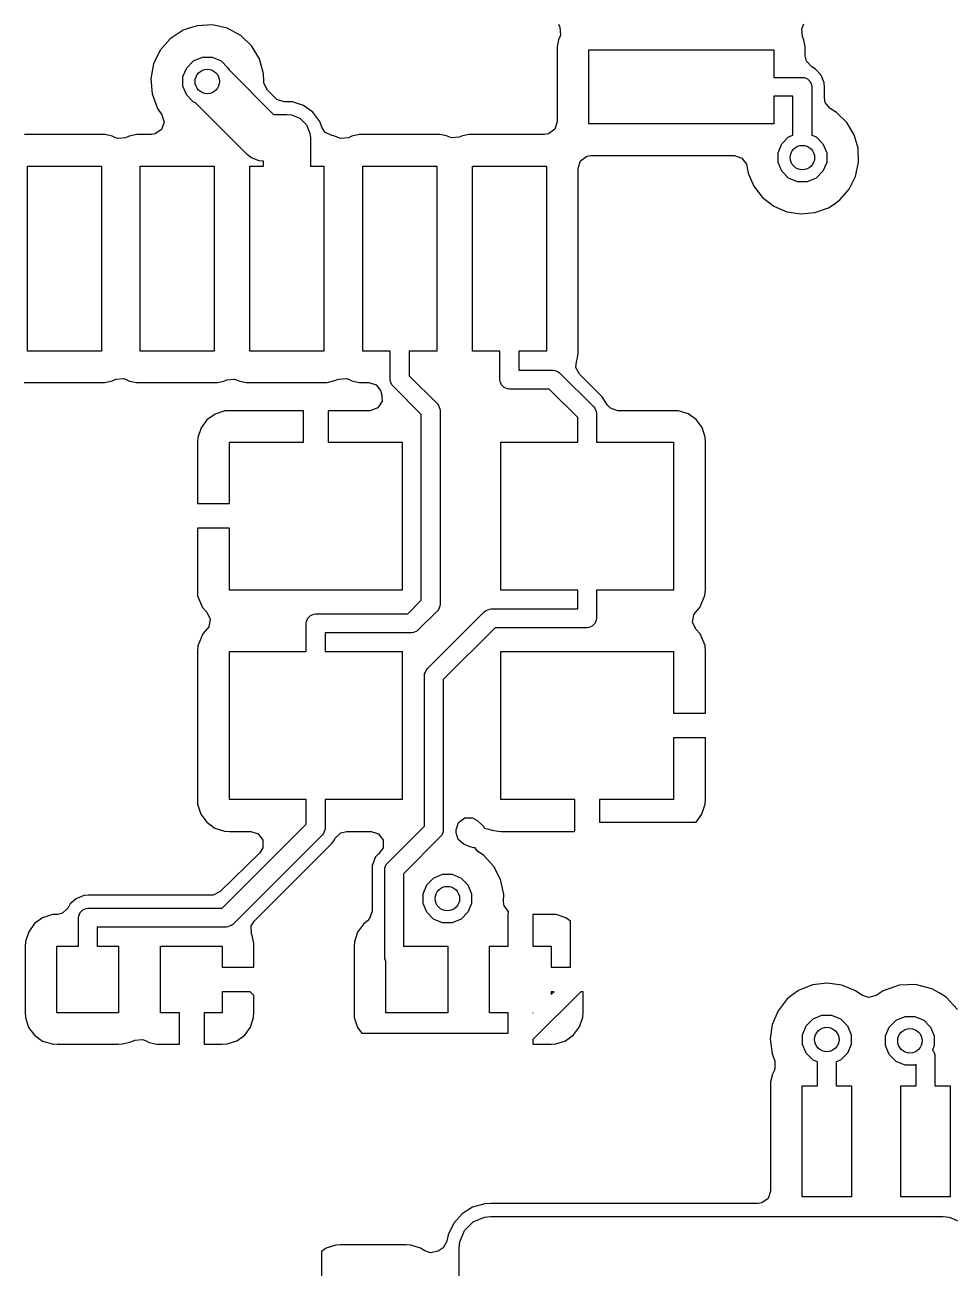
# Model space of a CAD drawing. Header units: inches. Extents: x 5.33 to 6.48, y -5.2 to -3.46.
# Drawn here: x 5.6139 to 5.9091, y -4.6579 to -4.2609 of the extents above; entities that cross this region are included whole.
import ezdxf

# ---------------------------------------------------------------- set-up
doc = ezdxf.new("R2010")
doc.units = ezdxf.units.IN
doc.header["$MEASUREMENT"] = 0
doc.layers.add('Top Layer', color=13, linetype='CONTINUOUS', true_color=0xc83434)

msp = doc.modelspace()

# ---------------------------------------------------------------- linework, layer by layer
at = {"layer": 'Top Layer', "linetype": 'CONTINUOUS'}
for p, q in [((5.66436, -4.26268), (5.66025, -4.26538)), ((5.6666, -4.26188), (5.66436, -4.26268)), ((5.66887, -4.26121), (5.6666, -4.26188)), ((5.67377, -4.26097), (5.66887, -4.26121)), ((5.67849, -4.26204), (5.67377, -4.26097)), ((5.68276, -4.26433), (5.67849, -4.26204)), ((5.78421, -4.26067), (5.78462, -4.2617)), ((5.78462, -4.2617), (5.78478, -4.26417)), ((5.86187, -4.2622), (5.86206, -4.26164)), ((5.86203, -4.26467), (5.86187, -4.2622)), ((5.86206, -4.26164), (5.86248, -4.26064)), ((5.66025, -4.26538), (5.65705, -4.26903)), ((5.68625, -4.26767), (5.68276, -4.26433)), ((5.78419, -4.26573), (5.78374, -4.26787)), ((5.7846, -4.26471), (5.78419, -4.26573)), ((5.78478, -4.26417), (5.7846, -4.26471)), ((5.86244, -4.26571), (5.86203, -4.26467)), ((5.8629, -4.2679), (5.86244, -4.26571)), ((5.65705, -4.26903), (5.65494, -4.2734)), ((5.68873, -4.27183), (5.68625, -4.26767)), ((5.78374, -4.26787), (5.78372, -4.26893)), ((5.78372, -4.26893), (5.78372, -4.29193)), ((5.79386, -4.29252), (5.79386, -4.2689)), ((5.79386, -4.2689), (5.85291, -4.2689)), ((5.85291, -4.2689), (5.85291, -4.27771)), ((5.86293, -4.26896), (5.8629, -4.2679)), ((5.86293, -4.27087), (5.86293, -4.26896)), ((5.86331, -4.27258), (5.86293, -4.27087)), ((5.65494, -4.2734), (5.65407, -4.27818)), ((5.66435, -4.27747), (5.66553, -4.27462)), ((5.66553, -4.27462), (5.66772, -4.27244)), ((5.66772, -4.27244), (5.67056, -4.27126)), ((5.67056, -4.27126), (5.67365, -4.27126)), ((5.67365, -4.27126), (5.6765, -4.27244)), ((5.6765, -4.27244), (5.67868, -4.27462)), ((5.67868, -4.27462), (5.67893, -4.27523)), ((5.69002, -4.27657), (5.68873, -4.27183)), ((5.86501, -4.27438), (5.86331, -4.27258)), ((5.86622, -4.27504), (5.86501, -4.27438)), ((5.86802, -4.277), (5.86622, -4.27504)), ((5.65407, -4.27818), (5.65451, -4.28301)), ((5.66435, -4.28056), (5.66435, -4.27747)), ((5.67893, -4.27523), (5.69322, -4.28951)), ((5.6901, -4.27905), (5.69002, -4.27657)), ((5.69014, -4.27956), (5.6901, -4.27905)), ((5.85291, -4.27771), (5.86201, -4.27771)), ((5.86201, -4.27771), (5.86259, -4.27776)), ((5.86259, -4.27776), (5.86368, -4.27821)), ((5.86368, -4.27821), (5.8645, -4.27904)), ((5.8645, -4.27904), (5.86495, -4.28012)), ((5.86898, -4.27949), (5.86802, -4.277)), ((5.65451, -4.28301), (5.65624, -4.28762)), ((5.66553, -4.28341), (5.66435, -4.28056)), ((5.69127, -4.28177), (5.69014, -4.27956)), ((5.69383, -4.28432), (5.69127, -4.28177)), ((5.86495, -4.28012), (5.86501, -4.28071)), ((5.86501, -4.28071), (5.86501, -4.29616)), ((5.86903, -4.28079), (5.86898, -4.27949)), ((5.86903, -4.28425), (5.86903, -4.28079)), ((5.66772, -4.28559), (5.66553, -4.28341)), ((5.66833, -4.28584), (5.66772, -4.28559)), ((5.68482, -4.30231), (5.66833, -4.28584)), ((5.6943, -4.28473), (5.69383, -4.28432)), ((5.69665, -4.2855), (5.6943, -4.28473)), ((5.6974, -4.2855), (5.69665, -4.2855)), ((5.69928, -4.28553), (5.6974, -4.2855)), ((5.70285, -4.28665), (5.69928, -4.28553)), ((5.70582, -4.2888), (5.70285, -4.28665)), ((5.85901, -4.28371), (5.85291, -4.28371)), ((5.85291, -4.28371), (5.85291, -4.29252)), ((5.85901, -4.29616), (5.85901, -4.28371)), ((5.86932, -4.28574), (5.86903, -4.28425)), ((5.87091, -4.28764), (5.86932, -4.28574)), ((5.65624, -4.28762), (5.65764, -4.28968)), ((5.65764, -4.28968), (5.65833, -4.29206)), ((5.69322, -4.28951), (5.69752, -4.28951)), ((5.69752, -4.28951), (5.69898, -4.28965)), ((5.69898, -4.28965), (5.70169, -4.29077)), ((5.70169, -4.29077), (5.70376, -4.29284)), ((5.70799, -4.29184), (5.70582, -4.2888)), ((5.87288, -4.28888), (5.87091, -4.28764)), ((5.87615, -4.29212), (5.87288, -4.28888)), ((5.65749, -4.29438), (5.65545, -4.29577)), ((5.65833, -4.29206), (5.65749, -4.29438)), ((5.70376, -4.29284), (5.70488, -4.29554)), ((5.70863, -4.29364), (5.70799, -4.29184)), ((5.70964, -4.29522), (5.70863, -4.29364)), ((5.78296, -4.29428), (5.78096, -4.29573)), ((5.78372, -4.29193), (5.78296, -4.29428)), ((5.85291, -4.29252), (5.79386, -4.29252)), ((5.87848, -4.29601), (5.87615, -4.29212)), ((5.61482, -4.29593), (5.61376, -4.29596)), ((5.63833, -4.29593), (5.61482, -4.29593)), ((5.63947, -4.29596), (5.63833, -4.29593)), ((5.64178, -4.29648), (5.63947, -4.29596)), ((5.64287, -4.29696), (5.64178, -4.29648)), ((5.64355, -4.2972), (5.64287, -4.29696)), ((5.64602, -4.297), (5.64355, -4.2972)), ((5.64719, -4.29652), (5.64602, -4.297)), ((5.64967, -4.29598), (5.64719, -4.29652)), ((5.65087, -4.29593), (5.64967, -4.29598)), ((5.65433, -4.29593), (5.65087, -4.29593)), ((5.65545, -4.29577), (5.65433, -4.29593)), ((5.70488, -4.29554), (5.70502, -4.29701)), ((5.70502, -4.29701), (5.70502, -4.30604)), ((5.71187, -4.29629), (5.70964, -4.29522)), ((5.71236, -4.29635), (5.71187, -4.29629)), ((5.71329, -4.29665), (5.71236, -4.29635)), ((5.71373, -4.29687), (5.71329, -4.29665)), ((5.71471, -4.29722), (5.71373, -4.29687)), ((5.71717, -4.29696), (5.71471, -4.29722)), ((5.71826, -4.29648), (5.71717, -4.29696)), ((5.72057, -4.29596), (5.71826, -4.29648)), ((5.72171, -4.29593), (5.72057, -4.29596)), ((5.74524, -4.29593), (5.72171, -4.29593)), ((5.7463, -4.29595), (5.74524, -4.29593)), ((5.74845, -4.29639), (5.7463, -4.29595)), ((5.74946, -4.29681), (5.74845, -4.29639)), ((5.75, -4.29699), (5.74946, -4.29681)), ((5.75247, -4.29682), (5.75, -4.29699)), ((5.7535, -4.29641), (5.75247, -4.29682)), ((5.75569, -4.29596), (5.7535, -4.29641)), ((5.75675, -4.29593), (5.75569, -4.29596)), ((5.77972, -4.29593), (5.75675, -4.29593)), ((5.78096, -4.29573), (5.77972, -4.29593)), ((5.85426, -4.30177), (5.85544, -4.29892)), ((5.85544, -4.29892), (5.85762, -4.29674)), ((5.85762, -4.29674), (5.85901, -4.29616)), ((5.86501, -4.29616), (5.8664, -4.29674)), ((5.8664, -4.29674), (5.86858, -4.29892)), ((5.86858, -4.29892), (5.86976, -4.30177)), ((5.87977, -4.30036), (5.87848, -4.29601)), ((5.68595, -4.30324), (5.68482, -4.30231)), ((5.79125, -4.30434), (5.79325, -4.30289)), ((5.79325, -4.30289), (5.79449, -4.30269)), ((5.79449, -4.30269), (5.84035, -4.30269)), ((5.84035, -4.30269), (5.84271, -4.30346)), ((5.85426, -4.30485), (5.85426, -4.30177)), ((5.86976, -4.30177), (5.86976, -4.30485)), ((5.87994, -4.30489), (5.87977, -4.30036)), ((5.6147, -4.3651), (5.6147, -4.30604)), ((5.6147, -4.30604), (5.63833, -4.30604)), ((5.63833, -4.30604), (5.63833, -4.3651)), ((5.65071, -4.3651), (5.65071, -4.30604)), ((5.65071, -4.30604), (5.67433, -4.30604)), ((5.67433, -4.30604), (5.67433, -4.3651)), ((5.68571, -4.3651), (5.68571, -4.30604)), ((5.68571, -4.30604), (5.69002, -4.30604)), ((5.68595, -4.30325), (5.68595, -4.30324)), ((5.68595, -4.30324), (5.68595, -4.30324)), ((5.68595, -4.30324), (5.68595, -4.30324)), ((5.68731, -4.30381), (5.68595, -4.30325)), ((5.68865, -4.30436), (5.68731, -4.30381)), ((5.68866, -4.30436), (5.68865, -4.30436)), ((5.69002, -4.3045), (5.68866, -4.30436)), ((5.68866, -4.30436), (5.68866, -4.30436)), ((5.68866, -4.30436), (5.68866, -4.30436)), ((5.69002, -4.30604), (5.69002, -4.3045)), ((5.70502, -4.30604), (5.70933, -4.30604)), ((5.70933, -4.30604), (5.70933, -4.3651)), ((5.72171, -4.3651), (5.72171, -4.30604)), ((5.72171, -4.30604), (5.74533, -4.30604)), ((5.74533, -4.30604), (5.74533, -4.3651)), ((5.75671, -4.3651), (5.75671, -4.30604)), ((5.75671, -4.30604), (5.78033, -4.30604)), ((5.78033, -4.30604), (5.78033, -4.3651)), ((5.79049, -4.30669), (5.79125, -4.30434)), ((5.79049, -4.36507), (5.79049, -4.30669)), ((5.84271, -4.30346), (5.84416, -4.30546)), ((5.84416, -4.30546), (5.84429, -4.30596)), ((5.84429, -4.30596), (5.84471, -4.30825)), ((5.85544, -4.3077), (5.85426, -4.30485)), ((5.86976, -4.30485), (5.86858, -4.3077)), ((5.87898, -4.30933), (5.87994, -4.30489)), ((5.84471, -4.30825), (5.84652, -4.31246)), ((5.85762, -4.30988), (5.85544, -4.3077)), ((5.86047, -4.31106), (5.85762, -4.30988)), ((5.8664, -4.30988), (5.86355, -4.31106)), ((5.86858, -4.3077), (5.8664, -4.30988)), ((5.87694, -4.31338), (5.87898, -4.30933)), ((5.84652, -4.31246), (5.84929, -4.31604)), ((5.86355, -4.31106), (5.86047, -4.31106)), ((5.87392, -4.31685), (5.87694, -4.31338)), ((5.84929, -4.31604), (5.85286, -4.31882)), ((5.85286, -4.31882), (5.85701, -4.32062)), ((5.8703, -4.31934), (5.87214, -4.31816)), ((5.87214, -4.31816), (5.87392, -4.31685)), ((5.85701, -4.32062), (5.86148, -4.32132)), ((5.86148, -4.32132), (5.86599, -4.3209)), ((5.86599, -4.3209), (5.8703, -4.31934)), ((5.63833, -4.3651), (5.6147, -4.3651)), ((5.67433, -4.3651), (5.65071, -4.3651)), ((5.70933, -4.3651), (5.68571, -4.3651)), ((5.7305, -4.3651), (5.72171, -4.3651)), ((5.7305, -4.37421), (5.7305, -4.3651)), ((5.74533, -4.3651), (5.73651, -4.3651)), ((5.73651, -4.3651), (5.73651, -4.37297)), ((5.7655, -4.3651), (5.75671, -4.3651)), ((5.7655, -4.37421), (5.7655, -4.3651)), ((5.78033, -4.3651), (5.77151, -4.3651)), ((5.77151, -4.3651), (5.77151, -4.37121)), ((5.79014, -4.36765), (5.79045, -4.36588)), ((5.79045, -4.36588), (5.79049, -4.36507)), ((5.78975, -4.37031), (5.78988, -4.36851)), ((5.79087, -4.37251), (5.78975, -4.37031)), ((5.78988, -4.36851), (5.79014, -4.36765)), ((5.64178, -4.37458), (5.64288, -4.3741)), ((5.64288, -4.3741), (5.64533, -4.37385)), ((5.64533, -4.37385), (5.64623, -4.37415)), ((5.64623, -4.37415), (5.64728, -4.37466)), ((5.6774, -4.37468), (5.67835, -4.37427)), ((5.67835, -4.37427), (5.68081, -4.37405)), ((5.68081, -4.37405), (5.68147, -4.37427)), ((5.68147, -4.37427), (5.68247, -4.37469)), ((5.71285, -4.37454), (5.71403, -4.37406)), ((5.71403, -4.37406), (5.7165, -4.37387)), ((5.7165, -4.37387), (5.7172, -4.37411)), ((5.7172, -4.37411), (5.71827, -4.3746)), ((5.73056, -4.3748), (5.7305, -4.37421)), ((5.73651, -4.37297), (5.74553, -4.38199)), ((5.76556, -4.3748), (5.7655, -4.37421)), ((5.77151, -4.37121), (5.78242, -4.37121)), ((5.78242, -4.37121), (5.78298, -4.37127)), ((5.78298, -4.37127), (5.78299, -4.37127)), ((5.78299, -4.37127), (5.783, -4.37127)), ((5.783, -4.37127), (5.78301, -4.37127)), ((5.78301, -4.37127), (5.78354, -4.37149)), ((5.78354, -4.37149), (5.78408, -4.37171)), ((5.78408, -4.37171), (5.78408, -4.37171)), ((5.78408, -4.37171), (5.78409, -4.37172)), ((5.78409, -4.37172), (5.7841, -4.37173)), ((5.7841, -4.37173), (5.78453, -4.37208)), ((5.78453, -4.37208), (5.79542, -4.38287)), ((5.79807, -4.37971), (5.79087, -4.37251)), ((5.61372, -4.37512), (5.61478, -4.37513)), ((5.61478, -4.37513), (5.63833, -4.37513)), ((5.63833, -4.37513), (5.63946, -4.3751)), ((5.63946, -4.3751), (5.64178, -4.37458)), ((5.64728, -4.37466), (5.64955, -4.37516)), ((5.64955, -4.37516), (5.65071, -4.37513)), ((5.65071, -4.37513), (5.65079, -4.37513)), ((5.65079, -4.37513), (5.67437, -4.37513)), ((5.67437, -4.37513), (5.67537, -4.37512)), ((5.67537, -4.37512), (5.6774, -4.37468)), ((5.68247, -4.37469), (5.68459, -4.37512)), ((5.68459, -4.37512), (5.68565, -4.37513)), ((5.68565, -4.37513), (5.70917, -4.37513)), ((5.70917, -4.37513), (5.71036, -4.37509)), ((5.71036, -4.37509), (5.71285, -4.37454)), ((5.71827, -4.3746), (5.72056, -4.37511)), ((5.72056, -4.37511), (5.72169, -4.37513)), ((5.72169, -4.37513), (5.72362, -4.37513)), ((5.72362, -4.37513), (5.72597, -4.3759)), ((5.72597, -4.3759), (5.72734, -4.37765)), ((5.72734, -4.37765), (5.72773, -4.37863)), ((5.73101, -4.37588), (5.73056, -4.3748)), ((5.73138, -4.37634), (5.73101, -4.37588)), ((5.7404, -4.38536), (5.73138, -4.37634)), ((5.76601, -4.37588), (5.76556, -4.3748)), ((5.76684, -4.37671), (5.76601, -4.37588)), ((5.76792, -4.37716), (5.76684, -4.37671)), ((5.7685, -4.37721), (5.76792, -4.37716)), ((5.78119, -4.37721), (5.7685, -4.37721)), ((5.79031, -4.38625), (5.78119, -4.37721)), ((5.72789, -4.3811), (5.72658, -4.38319)), ((5.72773, -4.37863), (5.72789, -4.3811)), ((5.74553, -4.38199), (5.7459, -4.38245)), ((5.79982, -4.38234), (5.79807, -4.37971)), ((5.80015, -4.38268), (5.79982, -4.38234)), ((5.67457, -4.3852), (5.672, -4.38706)), ((5.67766, -4.38419), (5.67457, -4.3852)), ((5.67923, -4.38412), (5.67766, -4.38419)), ((5.70276, -4.38412), (5.67923, -4.38412)), ((5.70276, -4.39413), (5.70276, -4.38412)), ((5.72402, -4.38412), (5.71063, -4.38412)), ((5.71063, -4.38412), (5.71063, -4.39413)), ((5.72428, -4.38411), (5.72402, -4.38412)), ((5.72658, -4.38319), (5.72428, -4.38411)), ((5.7404, -4.44466), (5.7404, -4.38536)), ((5.7459, -4.38245), (5.74635, -4.38353)), ((5.74635, -4.38353), (5.74641, -4.38411)), ((5.74641, -4.38411), (5.74641, -4.44591)), ((5.79031, -4.39413), (5.79031, -4.38625)), ((5.79542, -4.38287), (5.7958, -4.38332)), ((5.7958, -4.38332), (5.7958, -4.38333)), ((5.7958, -4.38333), (5.7958, -4.38333)), ((5.7958, -4.38333), (5.79603, -4.38387)), ((5.79603, -4.38387), (5.79625, -4.3844)), ((5.79625, -4.3844), (5.79625, -4.38441)), ((5.79625, -4.38441), (5.79625, -4.38441)), ((5.79625, -4.38441), (5.79631, -4.385)), ((5.79631, -4.385), (5.79631, -4.39413)), ((5.8008, -4.38335), (5.80015, -4.38268)), ((5.80315, -4.38412), (5.8008, -4.38335)), ((5.82084, -4.38412), (5.80315, -4.38412)), ((5.82247, -4.38414), (5.82084, -4.38412)), ((5.82556, -4.38509), (5.82247, -4.38414)), ((5.82814, -4.38692), (5.82556, -4.38509)), ((5.67011, -4.38961), (5.66905, -4.39268)), ((5.672, -4.38706), (5.67011, -4.38961)), ((5.83, -4.38947), (5.82814, -4.38692)), ((5.831, -4.39255), (5.83, -4.38947)), ((5.66905, -4.39268), (5.66896, -4.39422)), ((5.66896, -4.39422), (5.66896, -4.41379)), ((5.67915, -4.41378), (5.67915, -4.39413)), ((5.67915, -4.39413), (5.70276, -4.39413)), ((5.71063, -4.39413), (5.73427, -4.39413)), ((5.73427, -4.39413), (5.73427, -4.44138)), ((5.76577, -4.44138), (5.76577, -4.39413)), ((5.76577, -4.39413), (5.79031, -4.39413)), ((5.79631, -4.39413), (5.82089, -4.39413)), ((5.82089, -4.39413), (5.82089, -4.44138)), ((5.83104, -4.39415), (5.831, -4.39255)), ((5.83104, -4.44119), (5.83104, -4.39415)), ((5.66896, -4.41379), (5.66909, -4.41378)), ((5.66909, -4.41378), (5.67915, -4.41378)), ((5.66909, -4.42165), (5.66896, -4.42164)), ((5.66896, -4.42164), (5.66896, -4.44126)), ((5.67915, -4.42165), (5.66909, -4.42165)), ((5.67915, -4.44138), (5.67915, -4.42165)), ((5.66896, -4.44126), (5.66903, -4.44322)), ((5.73427, -4.44138), (5.67915, -4.44138)), ((5.79031, -4.44138), (5.76577, -4.44138)), ((5.79031, -4.44741), (5.79031, -4.44138)), ((5.82089, -4.44138), (5.79631, -4.44138)), ((5.79631, -4.44138), (5.79631, -4.45041)), ((5.83089, -4.44312), (5.83104, -4.44119)), ((5.66903, -4.44322), (5.6706, -4.44696)), ((5.73606, -4.44901), (5.7404, -4.44466)), ((5.82928, -4.44697), (5.83089, -4.44312)), ((5.6706, -4.44696), (5.672, -4.44843)), ((5.672, -4.44843), (5.67306, -4.45066)), ((5.70422, -4.45034), (5.70504, -4.44951)), ((5.70504, -4.44951), (5.70613, -4.44906)), ((5.70613, -4.44906), (5.70671, -4.44901)), ((5.70671, -4.44901), (5.73606, -4.44901)), ((5.74553, -4.44803), (5.73943, -4.45413)), ((5.74229, -4.46658), (5.76059, -4.44829)), ((5.7459, -4.44757), (5.74553, -4.44803)), ((5.74635, -4.44649), (5.7459, -4.44757)), ((5.74641, -4.44591), (5.74635, -4.44649)), ((5.76059, -4.44829), (5.76105, -4.44792)), ((5.76105, -4.44792), (5.7616, -4.44769)), ((5.76105, -4.44792), (5.76105, -4.44792)), ((5.76105, -4.44792), (5.76105, -4.44792)), ((5.76105, -4.44792), (5.76105, -4.44792)), ((5.7616, -4.44769), (5.76213, -4.44747)), ((5.76213, -4.44747), (5.76272, -4.44741)), ((5.76213, -4.44747), (5.76213, -4.44747)), ((5.76213, -4.44747), (5.76213, -4.44747)), ((5.76213, -4.44747), (5.76213, -4.44747)), ((5.76272, -4.44741), (5.79031, -4.44741)), ((5.82694, -4.4517), (5.82739, -4.44927)), ((5.82739, -4.44927), (5.8279, -4.44854)), ((5.8279, -4.44854), (5.82919, -4.44707)), ((5.82919, -4.44707), (5.82928, -4.44697)), ((5.67261, -4.45309), (5.6721, -4.45382)), ((5.67306, -4.45066), (5.67261, -4.45309)), ((5.70371, -4.45201), (5.70377, -4.45142)), ((5.70371, -4.46106), (5.70371, -4.45201)), ((5.70377, -4.45142), (5.70422, -4.45034)), ((5.76396, -4.45342), (5.74741, -4.46995)), ((5.79331, -4.45342), (5.76396, -4.45342)), ((5.79389, -4.45336), (5.79331, -4.45342)), ((5.79497, -4.45291), (5.79389, -4.45336)), ((5.7958, -4.45208), (5.79497, -4.45291)), ((5.79625, -4.451), (5.7958, -4.45208)), ((5.79631, -4.45041), (5.79625, -4.451)), ((5.828, -4.45393), (5.82694, -4.4517)), ((5.67072, -4.45539), (5.66911, -4.45924)), ((5.6721, -4.45382), (5.67072, -4.45539)), ((5.7373, -4.45501), (5.70971, -4.45501)), ((5.70971, -4.45501), (5.70971, -4.46106)), ((5.73789, -4.45495), (5.7373, -4.45501)), ((5.73897, -4.4545), (5.73789, -4.45495)), ((5.73943, -4.45413), (5.73897, -4.4545)), ((5.8294, -4.45541), (5.828, -4.45393)), ((5.83097, -4.45914), (5.8294, -4.45541)), ((5.66911, -4.45924), (5.66896, -4.46117)), ((5.66896, -4.46117), (5.66896, -4.5082)), ((5.67915, -4.50831), (5.67915, -4.46106)), ((5.67915, -4.46106), (5.70371, -4.46106)), ((5.70971, -4.46106), (5.73427, -4.46106)), ((5.73427, -4.46106), (5.73427, -4.50831)), ((5.76577, -4.50831), (5.76577, -4.46106)), ((5.76577, -4.46106), (5.82089, -4.46106)), ((5.82089, -4.46106), (5.82089, -4.48071)), ((5.83104, -4.4611), (5.83097, -4.45914)), ((5.83104, -4.48072), (5.83104, -4.4611)), ((5.74141, -4.4687), (5.74147, -4.46812)), ((5.74141, -4.51677), (5.74141, -4.4687)), ((5.74147, -4.46811), (5.74169, -4.46758)), ((5.74147, -4.46812), (5.74147, -4.46811)), ((5.74147, -4.46811), (5.74147, -4.46811)), ((5.74169, -4.46758), (5.74191, -4.46703)), ((5.74191, -4.46703), (5.74229, -4.46658)), ((5.74191, -4.46703), (5.74191, -4.46703)), ((5.74191, -4.46703), (5.74191, -4.46703)), ((5.74741, -4.46995), (5.74741, -4.51801)), ((5.82089, -4.48071), (5.83091, -4.48071)), ((5.83091, -4.48071), (5.83104, -4.48072)), ((5.83091, -4.48858), (5.82089, -4.48858)), ((5.82089, -4.48858), (5.82089, -4.50831)), ((5.83104, -4.48857), (5.83091, -4.48858)), ((5.83104, -4.5082), (5.83104, -4.48857)), ((5.66896, -4.5082), (5.66902, -4.5098)), ((5.70371, -4.50831), (5.67915, -4.50831)), ((5.70371, -4.51616), (5.70371, -4.50831)), ((5.73427, -4.50831), (5.70971, -4.50831)), ((5.70971, -4.50831), (5.70971, -4.5174)), ((5.78937, -4.50831), (5.76577, -4.50831)), ((5.78937, -4.51827), (5.78937, -4.50831)), ((5.82089, -4.50831), (5.79724, -4.50831)), ((5.79724, -4.50831), (5.79724, -4.5155)), ((5.83098, -4.5098), (5.83104, -4.5082)), ((5.66902, -4.5098), (5.67003, -4.51291)), ((5.67003, -4.51291), (5.67191, -4.5155)), ((5.82809, -4.5155), (5.82997, -4.51291)), ((5.82997, -4.51291), (5.83098, -4.5098)), ((5.67191, -4.5155), (5.67449, -4.51738)), ((5.67687, -4.543), (5.70371, -4.51616)), ((5.72959, -4.52859), (5.74141, -4.51677)), ((5.75151, -4.51791), (5.75228, -4.51556)), ((5.75228, -4.51556), (5.75428, -4.51411)), ((5.75428, -4.51411), (5.75675, -4.51411)), ((5.75675, -4.51411), (5.75819, -4.51494)), ((5.75819, -4.51494), (5.76016, -4.51671)), ((5.76016, -4.51671), (5.76059, -4.51747)), ((5.79724, -4.5155), (5.82808, -4.5155)), ((5.82808, -4.5155), (5.82809, -4.5155)), ((5.67449, -4.51738), (5.6776, -4.51839)), ((5.6776, -4.51839), (5.6792, -4.51844)), ((5.6792, -4.51844), (5.68602, -4.51844)), ((5.70884, -4.51952), (5.68023, -4.54813)), ((5.68602, -4.51844), (5.68837, -4.5192)), ((5.68837, -4.5192), (5.68983, -4.5212)), ((5.68983, -4.5212), (5.68983, -4.52368)), ((5.70921, -4.51907), (5.70884, -4.51952)), ((5.70966, -4.51799), (5.70921, -4.51907)), ((5.70971, -4.5174), (5.70966, -4.51799)), ((5.71209, -4.52201), (5.71272, -4.52113)), ((5.71272, -4.52113), (5.71296, -4.52065)), ((5.71296, -4.52065), (5.7147, -4.51889)), ((5.7147, -4.51889), (5.71654, -4.51844)), ((5.71654, -4.51844), (5.72441, -4.51844)), ((5.72441, -4.51844), (5.72676, -4.5192)), ((5.72676, -4.5192), (5.72821, -4.5212)), ((5.72821, -4.5212), (5.72821, -4.52368)), ((5.74653, -4.52013), (5.73471, -4.53195)), ((5.74691, -4.51968), (5.74653, -4.52013)), ((5.74735, -4.5186), (5.74691, -4.51968)), ((5.74741, -4.51801), (5.74735, -4.5186)), ((5.75151, -4.5189), (5.75151, -4.51791)), ((5.75213, -4.52103), (5.75151, -4.5189)), ((5.75403, -4.52261), (5.75213, -4.52103)), ((5.76059, -4.51747), (5.76198, -4.51769)), ((5.76198, -4.51769), (5.76292, -4.51803)), ((5.76292, -4.51803), (5.76489, -4.51841)), ((5.76489, -4.51841), (5.76582, -4.51844)), ((5.76582, -4.51844), (5.78921, -4.51844)), ((5.78921, -4.51844), (5.78937, -4.51827)), ((5.68713, -4.54697), (5.71173, -4.52238)), ((5.68983, -4.52368), (5.68883, -4.52529)), ((5.71173, -4.52238), (5.71209, -4.52201)), ((5.72821, -4.52368), (5.72676, -4.52568)), ((5.75599, -4.5234), (5.75403, -4.52261)), ((5.75706, -4.52366), (5.75599, -4.5234)), ((5.75746, -4.52358), (5.75706, -4.52366)), ((5.75835, -4.52474), (5.75746, -4.52358)), ((5.76033, -4.52612), (5.75835, -4.52474)), ((5.68883, -4.52529), (5.67623, -4.53769)), ((5.72577, -4.52662), (5.72469, -4.52931)), ((5.72643, -4.5259), (5.72577, -4.52662)), ((5.72663, -4.52577), (5.72643, -4.5259)), ((5.72676, -4.52568), (5.72663, -4.52577)), ((5.72877, -4.53012), (5.72922, -4.52904)), ((5.72922, -4.52904), (5.72959, -4.52859)), ((5.76353, -4.52965), (5.76033, -4.52612)), ((5.72469, -4.52931), (5.72467, -4.53074)), ((5.72467, -4.53074), (5.72467, -4.5439)), ((5.72871, -4.53071), (5.72877, -4.53012)), ((5.72871, -4.5585), (5.72871, -4.53071)), ((5.73471, -4.53195), (5.73471, -4.55508)), ((5.74433, -4.53333), (5.74718, -4.53215)), ((5.74718, -4.53215), (5.75026, -4.53215)), ((5.75026, -4.53215), (5.75311, -4.53333)), ((5.76568, -4.53383), (5.76353, -4.52965)), ((5.74097, -4.53836), (5.74215, -4.53551)), ((5.74215, -4.53551), (5.74433, -4.53333)), ((5.75311, -4.53333), (5.75529, -4.53551)), ((5.75529, -4.53551), (5.75647, -4.53836)), ((5.7667, -4.53848), (5.76568, -4.53383)), ((5.63034, -4.53983), (5.62839, -4.54163)), ((5.63281, -4.53888), (5.63034, -4.53983)), ((5.63412, -4.53884), (5.63281, -4.53888)), ((5.67343, -4.53884), (5.63412, -4.53884)), ((5.67402, -4.5388), (5.67343, -4.53884)), ((5.67623, -4.53769), (5.67402, -4.5388)), ((5.74097, -4.54144), (5.74097, -4.53836)), ((5.75647, -4.53836), (5.75647, -4.54144)), ((5.76667, -4.54089), (5.7667, -4.53848)), ((5.76687, -4.54218), (5.76667, -4.54089)), ((5.62268, -4.545), (5.61957, -4.54601)), ((5.62435, -4.54494), (5.62268, -4.545)), ((5.62595, -4.54455), (5.62435, -4.54494)), ((5.62774, -4.54284), (5.62595, -4.54455)), ((5.62839, -4.54163), (5.62774, -4.54284)), ((5.63107, -4.54542), (5.63152, -4.54434)), ((5.63152, -4.54434), (5.63235, -4.54351)), ((5.63235, -4.54351), (5.63343, -4.54306)), ((5.63343, -4.54306), (5.63402, -4.543)), ((5.63402, -4.543), (5.67687, -4.543)), ((5.72467, -4.5439), (5.72391, -4.54625)), ((5.74215, -4.54429), (5.74097, -4.54144)), ((5.74433, -4.54647), (5.74215, -4.54429)), ((5.75529, -4.54429), (5.75311, -4.54647)), ((5.75647, -4.54144), (5.75529, -4.54429)), ((5.76822, -4.54404), (5.76687, -4.54218)), ((5.76811, -4.54488), (5.76819, -4.54411)), ((5.76811, -4.55508), (5.76811, -4.54488)), ((5.76819, -4.54411), (5.76822, -4.54404)), ((5.78182, -4.54494), (5.77598, -4.54494)), ((5.77598, -4.54494), (5.77598, -4.55508)), ((5.78342, -4.545), (5.78182, -4.54494)), ((5.78653, -4.54601), (5.78342, -4.545)), ((5.61698, -4.54789), (5.61511, -4.55048)), ((5.61957, -4.54601), (5.61698, -4.54789)), ((5.63101, -4.546), (5.63107, -4.54542)), ((5.63101, -4.55508), (5.63101, -4.546)), ((5.67811, -4.54901), (5.63702, -4.54901)), ((5.63702, -4.54901), (5.63702, -4.55508)), ((5.6787, -4.54895), (5.67811, -4.54901)), ((5.67978, -4.5485), (5.6787, -4.54895)), ((5.68023, -4.54813), (5.67978, -4.5485)), ((5.68613, -4.54864), (5.68713, -4.54697)), ((5.68618, -4.55111), (5.68613, -4.54864)), ((5.72195, -4.54803), (5.72008, -4.55066)), ((5.72322, -4.54698), (5.72195, -4.54803)), ((5.72391, -4.54625), (5.72322, -4.54698)), ((5.74718, -4.54765), (5.74433, -4.54647)), ((5.75026, -4.54765), (5.74718, -4.54765)), ((5.75311, -4.54647), (5.75026, -4.54765)), ((5.788, -4.54708), (5.78653, -4.54601)), ((5.788, -4.56181), (5.788, -4.54708)), ((5.61511, -4.55048), (5.61409, -4.55359)), ((5.68653, -4.55211), (5.68618, -4.55111)), ((5.68691, -4.55419), (5.68653, -4.55211)), ((5.72008, -4.55066), (5.71906, -4.55372)), ((5.61409, -4.55359), (5.61404, -4.55519)), ((5.61404, -4.55519), (5.61404, -4.57632)), ((5.62413, -4.57634), (5.62413, -4.55508)), ((5.62413, -4.55508), (5.63101, -4.55508)), ((5.63702, -4.55508), (5.64382, -4.55508)), ((5.64382, -4.55508), (5.64382, -4.57634)), ((5.6572, -4.57634), (5.6572, -4.55508)), ((5.6572, -4.55508), (5.67689, -4.55508)), ((5.67689, -4.55508), (5.67689, -4.56181)), ((5.68694, -4.55518), (5.68691, -4.55419)), ((5.68694, -4.56181), (5.68694, -4.55518)), ((5.71906, -4.55372), (5.71896, -4.55524)), ((5.71896, -4.55524), (5.71896, -4.57632)), ((5.73471, -4.55508), (5.74882, -4.55508)), ((5.74882, -4.55508), (5.74882, -4.57634)), ((5.7622, -4.57634), (5.7622, -4.55508)), ((5.7622, -4.55508), (5.76811, -4.55508)), ((5.77598, -4.55508), (5.78189, -4.55508)), ((5.78189, -4.55508), (5.78189, -4.56181)), ((5.72877, -4.55909), (5.72871, -4.5585)), ((5.72877, -4.5591), (5.72877, -4.55909)), ((5.72877, -4.55911), (5.72877, -4.5591)), ((5.729, -4.55964), (5.72877, -4.55911)), ((5.72913, -4.55997), (5.729, -4.55964)), ((5.72913, -4.57634), (5.72913, -4.55997)), ((5.67689, -4.56181), (5.68694, -4.56181)), ((5.78189, -4.56181), (5.788, -4.56181)), ((5.86521, -4.56746), (5.86077, -4.56923)), ((5.86989, -4.56689), (5.86521, -4.56746)), ((5.87456, -4.56753), (5.86989, -4.56689)), ((5.87897, -4.56936), (5.87456, -4.56753)), ((5.89284, -4.56756), (5.88776, -4.56932)), ((5.89814, -4.56735), (5.89284, -4.56756)), ((5.90334, -4.56869), (5.89814, -4.56735)), ((5.90564, -4.56998), (5.90334, -4.56869)), ((5.68574, -4.56969), (5.67689, -4.56969)), ((5.67689, -4.56969), (5.67689, -4.57634)), ((5.68694, -4.57089), (5.68574, -4.56969)), ((5.68694, -4.5763), (5.68694, -4.57089)), ((5.79126, -4.56969), (5.77598, -4.58489)), ((5.78189, -4.56969), (5.78189, -4.57054)), ((5.78189, -4.57054), (5.78275, -4.56969)), ((5.78275, -4.56969), (5.78189, -4.56969)), ((5.79193, -4.56969), (5.79126, -4.56969)), ((5.79206, -4.56967), (5.79193, -4.56969)), ((5.79206, -4.57626), (5.79206, -4.56967)), ((5.85715, -4.57195), (5.85424, -4.57573)), ((5.85891, -4.57052), (5.85715, -4.57195)), ((5.86077, -4.56923), (5.85891, -4.57052)), ((5.88094, -4.57077), (5.87897, -4.56936)), ((5.88312, -4.57152), (5.88094, -4.57077)), ((5.8855, -4.57084), (5.88312, -4.57152)), ((5.88776, -4.56932), (5.8855, -4.57084)), ((5.90788, -4.57138), (5.90564, -4.56998)), ((5.91153, -4.57536), (5.90788, -4.57138)), ((5.61404, -4.57632), (5.61408, -4.57792)), ((5.64382, -4.57634), (5.62413, -4.57634)), ((5.66319, -4.57634), (5.6572, -4.57634)), ((5.66319, -4.58635), (5.66319, -4.57634)), ((5.67689, -4.57634), (5.67106, -4.57634)), ((5.67106, -4.57634), (5.67106, -4.58635)), ((5.68688, -4.57787), (5.68694, -4.5763)), ((5.71896, -4.57632), (5.719, -4.57792)), ((5.74882, -4.57634), (5.72913, -4.57634)), ((5.76811, -4.57634), (5.7622, -4.57634)), ((5.76811, -4.5829), (5.76811, -4.57634)), ((5.77598, -4.57634), (5.77598, -4.57642)), ((5.77598, -4.57642), (5.77607, -4.57634)), ((5.77607, -4.57634), (5.77598, -4.57634)), ((5.79197, -4.5778), (5.79206, -4.57626)), ((5.85424, -4.57573), (5.85241, -4.58007)), ((5.61408, -4.57792), (5.61507, -4.58101)), ((5.68589, -4.58092), (5.68688, -4.57787)), ((5.719, -4.57792), (5.72, -4.58101)), ((5.79091, -4.58087), (5.79197, -4.5778)), ((5.85241, -4.58007), (5.85176, -4.58473)), ((5.86205, -4.58336), (5.86323, -4.58051)), ((5.86323, -4.58051), (5.86541, -4.57833)), ((5.86541, -4.57833), (5.86826, -4.57715)), ((5.86826, -4.57715), (5.87135, -4.57715)), ((5.87135, -4.57715), (5.87419, -4.57833)), ((5.87419, -4.57833), (5.87637, -4.58051)), ((5.87637, -4.58051), (5.87755, -4.58336)), ((5.88975, -4.58092), (5.89193, -4.57874)), ((5.89193, -4.57874), (5.89478, -4.57756)), ((5.89478, -4.57756), (5.89786, -4.57756)), ((5.89786, -4.57756), (5.90071, -4.57874)), ((5.90071, -4.57874), (5.90289, -4.58092)), ((5.61507, -4.58101), (5.61694, -4.58355)), ((5.61694, -4.58355), (5.61952, -4.58539)), ((5.68151, -4.5853), (5.68405, -4.58346)), ((5.68405, -4.58346), (5.68589, -4.58092)), ((5.72, -4.58101), (5.72138, -4.5829)), ((5.72138, -4.5829), (5.76811, -4.5829)), ((5.78645, -4.58527), (5.78902, -4.58341)), ((5.78902, -4.58341), (5.79091, -4.58087)), ((5.85176, -4.58473), (5.85234, -4.58947)), ((5.86205, -4.58644), (5.86205, -4.58336)), ((5.87755, -4.58336), (5.87755, -4.58644)), ((5.88857, -4.58377), (5.88975, -4.58092)), ((5.88857, -4.58686), (5.88857, -4.58377)), ((5.90289, -4.58092), (5.90407, -4.58377)), ((5.90407, -4.58377), (5.90407, -4.58686)), ((5.61952, -4.58539), (5.62261, -4.58633)), ((5.62261, -4.58633), (5.62424, -4.58635)), ((5.62424, -4.58635), (5.64381, -4.58635)), ((5.64381, -4.58635), (5.64508, -4.5863)), ((5.64508, -4.5863), (5.64772, -4.58568)), ((5.64772, -4.58568), (5.64896, -4.58513)), ((5.64896, -4.58513), (5.65142, -4.58487)), ((5.65142, -4.58487), (5.65243, -4.58523)), ((5.65243, -4.58523), (5.65354, -4.5858)), ((5.65354, -4.5858), (5.65597, -4.58637)), ((5.65597, -4.58637), (5.65722, -4.58635)), ((5.65722, -4.58635), (5.65728, -4.58635)), ((5.65728, -4.58635), (5.66319, -4.58635)), ((5.67106, -4.58635), (5.67689, -4.58635)), ((5.67689, -4.58635), (5.67846, -4.58629)), ((5.67846, -4.58629), (5.68151, -4.5853)), ((5.77598, -4.58489), (5.77598, -4.58635)), ((5.77598, -4.58635), (5.7818, -4.58635)), ((5.7818, -4.58635), (5.78336, -4.58628)), ((5.78336, -4.58628), (5.78645, -4.58527)), ((5.86323, -4.58929), (5.86205, -4.58644)), ((5.87755, -4.58644), (5.87637, -4.58929)), ((5.88975, -4.58971), (5.88857, -4.58686)), ((5.90407, -4.58686), (5.90349, -4.58825)), ((5.90349, -4.58825), (5.90381, -4.58865)), ((5.90381, -4.58865), (5.90426, -4.58973)), ((5.85234, -4.58947), (5.85317, -4.59174)), ((5.85317, -4.59174), (5.85325, -4.59421)), ((5.86541, -4.59147), (5.86323, -4.58929)), ((5.8668, -4.59205), (5.86541, -4.59147)), ((5.8668, -4.59967), (5.8668, -4.59205)), ((5.87419, -4.59147), (5.87281, -4.59205)), ((5.87281, -4.59205), (5.87281, -4.59967)), ((5.87637, -4.58929), (5.87419, -4.59147)), ((5.89193, -4.59189), (5.88975, -4.58971)), ((5.89478, -4.59307), (5.89193, -4.59189)), ((5.90426, -4.58973), (5.90432, -4.59031)), ((5.90432, -4.59031), (5.90432, -4.59967)), ((5.85245, -4.596), (5.85186, -4.59843)), ((5.853, -4.59487), (5.85245, -4.596)), ((5.85325, -4.59421), (5.853, -4.59487)), ((5.89786, -4.59307), (5.89478, -4.59307)), ((5.89832, -4.59288), (5.89786, -4.59307)), ((5.89832, -4.59967), (5.89832, -4.59288)), ((5.85186, -4.59843), (5.85183, -4.59965)), ((5.85183, -4.59965), (5.85183, -4.63327)), ((5.86189, -4.6351), (5.86189, -4.59967)), ((5.86189, -4.59967), (5.8668, -4.59967)), ((5.87281, -4.59967), (5.87764, -4.59967)), ((5.87764, -4.59967), (5.87764, -4.6351)), ((5.89339, -4.6351), (5.89339, -4.59967)), ((5.89339, -4.59967), (5.89832, -4.59967)), ((5.90432, -4.59967), (5.90913, -4.59967)), ((5.90913, -4.59967), (5.90913, -4.6351)), ((5.85107, -4.63562), (5.84907, -4.63707)), ((5.85183, -4.63327), (5.85107, -4.63562)), ((5.87764, -4.6351), (5.86189, -4.6351)), ((5.90913, -4.6351), (5.89339, -4.6351)), ((5.75679, -4.63847), (5.75342, -4.64059)), ((5.76068, -4.63734), (5.75679, -4.63847)), ((5.76267, -4.63727), (5.76068, -4.63734)), ((5.84783, -4.63727), (5.76267, -4.63727)), ((5.84907, -4.63707), (5.84783, -4.63727)), ((5.75077, -4.64356), (5.74902, -4.64721)), ((5.75342, -4.64059), (5.75077, -4.64356)), ((5.7542, -4.64586), (5.75696, -4.6431)), ((5.75696, -4.6431), (5.76057, -4.64161)), ((5.76057, -4.64161), (5.76252, -4.64142)), ((5.76252, -4.64142), (5.90691, -4.64142)), ((5.90691, -4.64142), (5.90886, -4.64161)), ((5.90886, -4.64161), (5.91247, -4.6431)), ((5.74902, -4.64721), (5.7486, -4.64923)), ((5.75271, -4.64947), (5.7542, -4.64586)), ((5.71001, -4.65154), (5.70851, -4.65262)), ((5.71309, -4.65053), (5.71001, -4.65154)), ((5.71466, -4.65046), (5.71309, -4.65053)), ((5.73556, -4.65046), (5.71466, -4.65046)), ((5.7371, -4.65051), (5.73556, -4.65046)), ((5.74016, -4.65148), (5.7371, -4.65051)), ((5.74151, -4.65236), (5.74016, -4.65148)), ((5.74674, -4.65186), (5.74576, -4.65245)), ((5.74738, -4.65138), (5.74674, -4.65186)), ((5.7486, -4.64923), (5.74738, -4.65138)), ((5.75252, -4.65142), (5.75271, -4.64947)), ((5.75252, -4.66053), (5.75252, -4.65142)), ((5.70851, -4.65262), (5.70851, -4.7108)), ((5.74335, -4.653), (5.74151, -4.65236)), ((5.74576, -4.65245), (5.74335, -4.653))]:
    msp.add_line(p, q, dxfattribs=at)
at = {"layer": 'Top Layer'}
for centre in [(5.67211, -4.27902), (5.67211, -4.27902), (5.86201, -4.30331), (5.86201, -4.30331), (5.74872, -4.5399), (5.74872, -4.5399), (5.8698, -4.5849), (5.8698, -4.5849), (5.89632, -4.58531), (5.89632, -4.58531)]:
    msp.add_circle(centre, 0.0039, dxfattribs=at)

doc.saveas('drawing.dxf')
